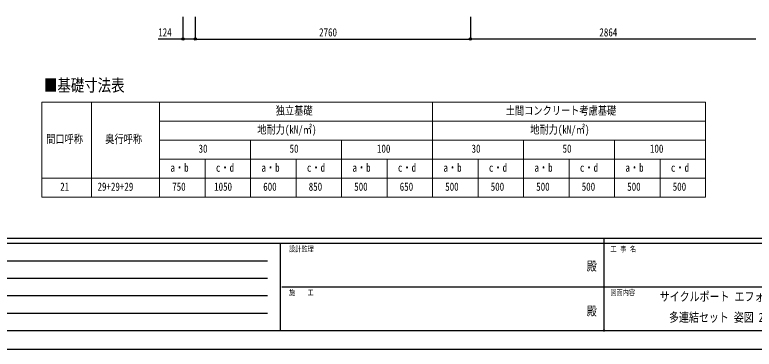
# Model space of a CAD drawing. Units: millimetres, scale not verified. Extents: x -10512 to 10512, y -7425 to 7425.
# Drawn here: x -5923 to 1495, y -7425 to -4068 of the extents above; entities that cross this region are included whole.
import ezdxf
from ezdxf.enums import TextEntityAlignment as Align

# ---------------------------------------------------------------- set-up
doc = ezdxf.new("R2010")
doc.units = ezdxf.units.MM
doc.header["$LTSCALE"] = 30
doc.header["$PDMODE"] = 32
doc.header["$PDSIZE"] = 15
doc.layers.add('0-1_TABLE1', color=7, linetype='Continuous', lineweight=18)
for name, color, linetype in [('0-2_USER1', 3, 'Continuous'), ('0-6_YKK_D', 6, 'Continuous'), ('0-7_YKK_ZWAK', 7, 'Continuous')]:
    doc.layers.add(name, color=color, linetype=linetype)
doc.styles.add('ＭＳ ゴシック', font='')
doc.styles.get('ＭＳ ゴシック').set_extended_font_data('MS Gothic')

msp = doc.modelspace()

# ---------------------------------------------------------------- linework, layer by layer
at = {"layer": '0-1_TABLE1'}
for p, q in [((-5650.69, -4944.15), (1007.96, -4944.15)), ((-5650.69, -4944.15), (-5650.69, -5898.65)), ((-5152.69, -4944.15), (-5152.69, -5898.65)), ((-4470.04, -4944.15), (-4470.04, -5898.65)), ((-1731.04, -4944.15), (-1731.04, -5898.65)), ((-4470.04, -5135.05), (1007.96, -5135.05)), ((-4470.04, -5325.95), (1007.96, -5325.95)), ((-3557.04, -5325.95), (-3557.04, -5898.65)), ((-2644.04, -5325.95), (-2644.04, -5898.65)), ((-818.04, -5325.95), (-818.04, -5898.65)), ((94.96, -5325.95), (94.96, -5898.65)), ((-4470.04, -5516.85), (1007.96, -5516.85)), ((-4013.54, -5516.85), (-4013.54, -5898.65)), ((-3100.54, -5516.85), (-3100.54, -5898.65)), ((-2187.54, -5516.85), (-2187.54, -5898.65)), ((-1274.54, -5516.85), (-1274.54, -5898.65)), ((-361.54, -5516.85), (-361.54, -5898.65)), ((551.46, -5516.85), (551.46, -5898.65)), ((-5650.69, -5707.75), (1007.96, -5707.75)), ((-5650.69, -5898.65), (1007.96, -5898.65))]:
    msp.add_line(p, q, dxfattribs=at)
msp.add_lwpolyline([(1007.96, -4944.15), (1007.96, -5516.85), (1007.96, -5898.65)], dxfattribs=at)
at = {"layer": '0-6_YKK_D'}
for p, q in [((-4236.1, -4090.22), (-4236.1, -4312.66)), ((-4112.1, -4090.22), (-4112.1, -4312.66)), ((-4112.1, -4090.22), (-4112.1, -4312.66)), ((-1352.1, -4090.22), (-1352.1, -4312.66)), ((-1352.1, -4090.22), (-1352.1, -4312.66)), ((-4112.1, -4311.66), (-1352.1, -4311.66)), ((1511.9, -4311.66), (-1352.1, -4311.66))]:
    msp.add_line(p, q, dxfattribs=at)
msp.add_lwpolyline([(-4112.1, -4311.66), (-4236.1, -4311.66), (-4485.2, -4311.66)], dxfattribs=at)
for centre in [(-4236.1, -4311.66), (-4112.1, -4311.66), (-4112.1, -4311.66), (-1352.1, -4311.66), (-1352.1, -4311.66)]:
    msp.add_circle(centre, 10.62, dxfattribs=at)
at = {"layer": '0-7_YKK_ZWAK'}
for p, q in [((9737.55, -6312.5), (-9762.45, -6312.5)), ((-3262.45, -6362.5), (-9762.45, -6362.5)), ((-3262.45, -6362.5), (-3262.45, -7237.5)), ((-12.45, -6362.5), (-3262.45, -6362.5)), ((-12.45, -6312.5), (-12.45, -7237.5)), ((3237.55, -6362.5), (-12.45, -6362.5)), ((-9656.2, -6537.5), (-3387.45, -6537.5)), ((-9656.2, -6712.5), (-3387.45, -6712.5)), ((-3243.7, -6800), (-12.45, -6800)), ((-12.45, -6800), (3237.55, -6800)), ((-9656.2, -6887.5), (-3387.45, -6887.5)), ((-9656.2, -7062.5), (-3387.45, -7062.5)), ((-9762.45, -7237.5), (-3262.45, -7237.5)), ((-3262.45, -7237.5), (-12.45, -7237.5)), ((-12.45, -7237.5), (3237.55, -7237.5))]:
    msp.add_line(p, q, dxfattribs=at)
msp.add_lwpolyline([(-10512.5, -7425), (10512.5, -7425), (10512.5, 7425), (-10512.5, 7425)], close=True, dxfattribs=at)
msp.add_point((-12.45, -7237.5), dxfattribs=at)

# ---------------------------------------------------------------- texts
at = {"layer": '0-1_TABLE1', "style": 'ＭＳ ゴシック', "width": 0.8}
for s, p in [('独立基礎', (-3304.54, -5095.85)), ('土間コンクリート考慮基礎', (-997.54, -5095.85)), ('地耐力(kN/㎡)', (-3490.54, -5286.75)), ('地耐力(kN/㎡)', (-751.54, -5286.75)), ('間口呼称', (-5608.69, -5382.2)), ('奥行呼称', (-5015.37, -5382.2)), ('30', (-4079.54, -5477.65)), ('50', (-3166.54, -5477.65)), ('100', (-2289.54, -5477.65)), ('30', (-1340.54, -5477.65)), ('50', (-427.54, -5477.65)), ('100', (449.46, -5477.65)), ('a・b', (-4361.79, -5668.55)), ('c・d', (-3905.29, -5668.55)), ('a・b', (-3448.79, -5668.55)), ('c・d', (-2992.29, -5668.55)), ('a・b', (-2535.79, -5668.55)), ('c・d', (-2079.29, -5668.55)), ('a・b', (-1622.79, -5668.55)), ('c・d', (-1166.29, -5668.55)), ('a・b', (-709.79, -5668.55)), ('c・d', (-253.29, -5668.55)), ('a・b', (203.21, -5668.55)), ('c・d', (659.71, -5668.55)), ('21', (-5467.69, -5859.45)), ('29+29+29', (-5093.37, -5859.45)), ('750', (-4343.79, -5859.45)), ('1050', (-3923.29, -5859.45)), ('600', (-3430.79, -5859.45)), ('850', (-2974.29, -5859.45)), ('500', (-2517.79, -5859.45)), ('650', (-2061.29, -5859.45)), ('500', (-1604.79, -5859.45)), ('500', (-1148.29, -5859.45)), ('500', (-691.79, -5859.45)), ('500', (-235.29, -5859.45)), ('500', (221.21, -5859.45)), ('500', (677.71, -5859.45))]:
    msp.add_text(s, height=82.48, dxfattribs=at).set_placement(p, align=Align.BOTTOM_LEFT)
at = {"layer": '0-2_USER1', "style": 'ＭＳ ゴシック', "width": 0.8}
for s, height, p in [('■基礎寸法表', 123.7, (-5631.54, -4874.7)), ('サイクルポート エフォルテ 1500タイプ', 91.64, (547.3, -6969.36)), ('多連結セット 姿図 29・29・29-21', 91.64, (640.63, -7177.69))]:
    msp.add_text(s, height=height, dxfattribs=at).set_placement(p, align=Align.BOTTOM_LEFT)
at = {"layer": '0-6_YKK_D', "style": 'ＭＳ ゴシック', "width": 0.8}
for s, p in [('124', (-4483.9, -4310.36)), ('2760', (-2870.1, -4310.33)), ('2864', (-58.1, -4310.33))]:
    msp.add_text(s, height=82.48, dxfattribs=at).set_placement(p, align=Align.BOTTOM_LEFT)
at = {"layer": '0-7_YKK_ZWAK', "style": 'ＭＳ ゴシック', "width": 0.8}
for s, height, p in [('設計監理', 54.99, (-3170.78, -6462.5)), ('工 事 名', 54.99, (53.17, -6462.5)), ('殿', 91.64, (-184.17, -6664.58)), ('施\u3000\u3000工', 54.99, (-3170.78, -6900)), ('図面内容', 54.99, (53.17, -6900)), ('殿', 91.64, (-184.17, -7114.58))]:
    msp.add_text(s, height=height, dxfattribs=at).set_placement(p, align=Align.BOTTOM_LEFT)

doc.saveas('drawing.dxf')
